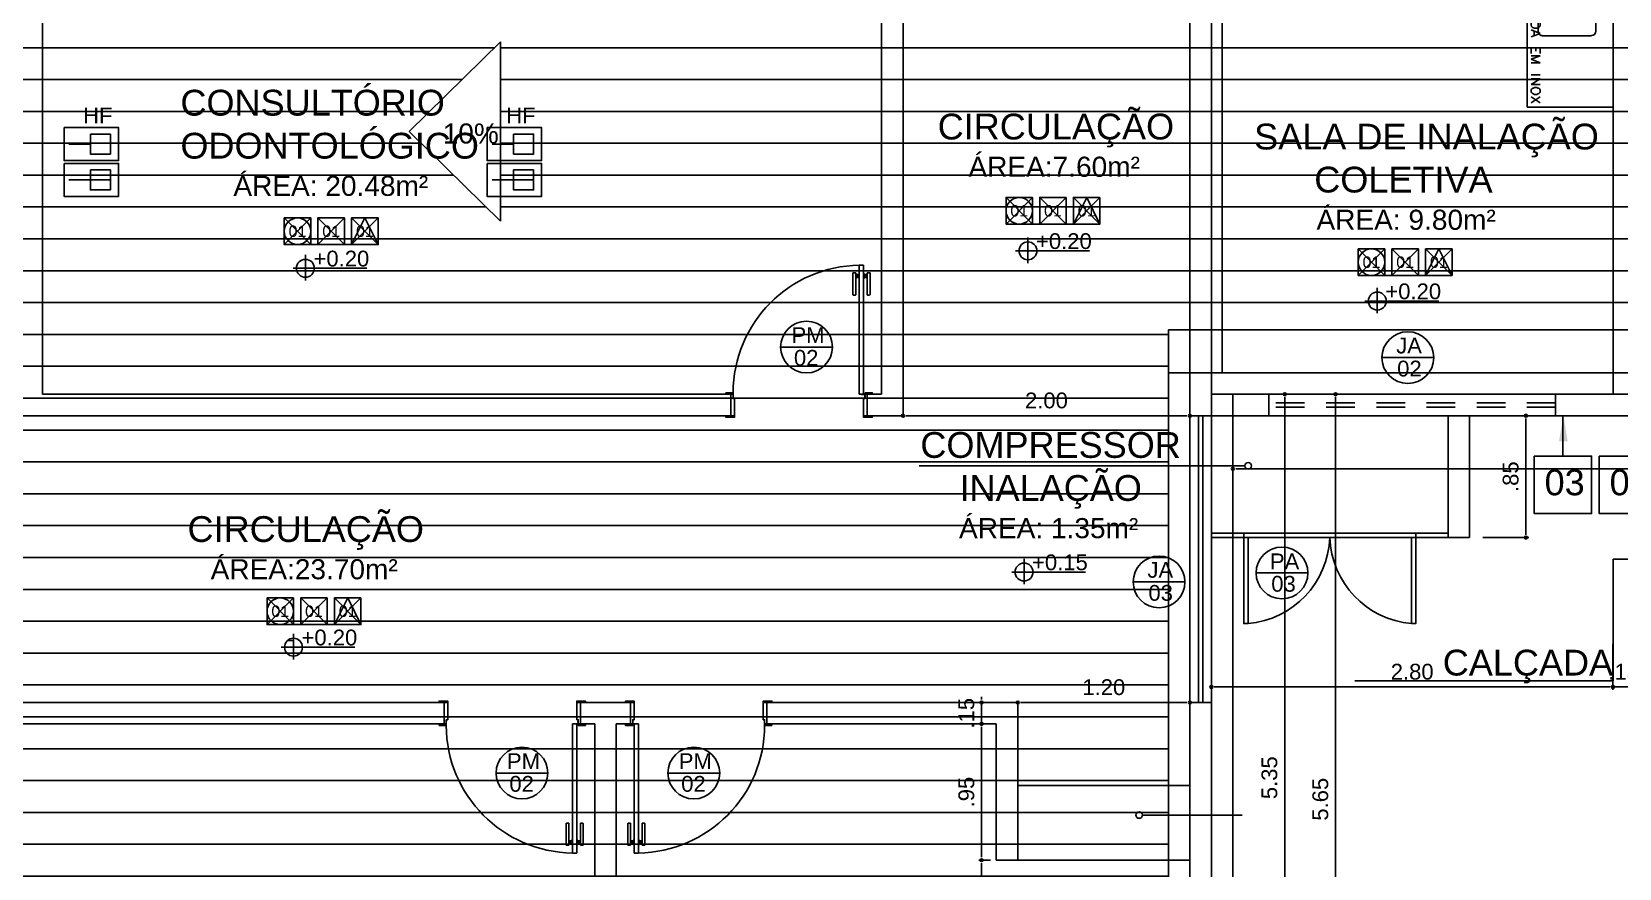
# Model space of a CAD drawing. Header units: millimetres. Extents: x 2125 to 3408, y 1171 to 1686.
# Drawn here: x 3364.25 to 3375.31, y 1522.27 to 1528.11 of the extents above; entities that cross this region are included whole.
import ezdxf
from ezdxf.enums import TextEntityAlignment as Align

# ---------------------------------------------------------------- set-up
doc = ezdxf.new("R2010")
doc.units = ezdxf.units.MM
doc.linetypes.add('CONTORNO_QUADRO_T', pattern=[0.35, 0.2, -0.15])
for name, color, linetype in [('APCOZ', 7, 'Continuous'), ('APCOZ-I', 251, 'Continuous'), ('at_Entity', 7, 'Continuous'), ('CALÇADA', 252, 'Continuous'), ('cobertura', 1, 'Continuous'), ('cotas', 7, 'Continuous'), ('ESQUADRIA', 3, 'Continuous'), ('ESQUADRIAS', 7, 'Continuous'), ('Esquadrias portas', 7, 'Continuous'), ('Esquadrias_Portas', 2, 'Continuous'), ('JANELA2', 1, 'Continuous'), ('LAYOUT', 7, 'Continuous'), ('Layout_Equipamentos', 7, 'Continuous'), ('PAREDE', 4, 'Continuous'), ('PAREDES', 4, 'Continuous'), ('RUFO', 3, 'Continuous'), ('TEXTO01', 7, 'Continuous'), ('TEXTO02', 3, 'Continuous'), ('TEXTO03', 2, 'Continuous'), ('TEXTO_ESP_FORRO', 62, 'Continuous'), ('TEXTO_ESP_PAREDES', 10, 'Continuous'), ('TEXTO_ESP_PISO', 150, 'Continuous'), ('TOMADAS DENTISTA', 7, 'Continuous')]:
    doc.layers.add(name, color=color, linetype=linetype)
doc.styles.add('ARIAL', font='sanss___.ttf')
doc.styles.add('ROMANS', font='arial.ttf')
doc.styles.get("Standard").update_dxf_attribs({"font": 'arial.ttf'})
doc.styles.add('TEXTO1', font='swissko.ttf', dxfattribs={"width": 0.6, "height": 0.1})
doc.dimstyles.new('ESCALA75', dxfattribs={"dimtxt": 0.11, "dimasz": 0.02, "dimexe": 0.02, "dimexo": 0.04, "dimgap": 0.05, "dimtad": 1, "dimzin": 4, "dimdsep": 46, "dimtxsty": 'ROMANS', "dimblk1": 'PPC', "dimblk2": 'PPC', "dimsah": 1, "dimcen": 0.02, "dimclrd": 7, "dimclre": 7, "dimclrt": 3, "dimazin": 1, "dimtfac": 1, "dimtix": 1, "dimtmove": 0, "dimatfit": 3, "dimldrblk": 'PPC', "dimfxl": 0, "dimtolj": 1, "dimtzin": 12, "dimarcsym": 0})
pattern_1 = [(0, (1004.02428, 690.56013), (7e-17, 0.22225), [])]

# ---------------------------------------------------------------- blocks, each defined once
blk = doc.blocks.new('P90_02')
at = {"layer": 'ESQUADRIAS', "color": 3, "linetype": 'Continuous'}
for p, q in [((-0.02, 0.77), (-0.02, 0.921)), ((0, 0.921), (0, 0.77)), ((0.023, 0.88), (0.023, 0.92)), ((0.057, 0.88), (0.057, 0.92)), ((0.08, 0.921), (0.08, 0.77)), ((0.1, 0.77), (0.1, 0.921)), ((-0.003, 0.767), (-0.017, 0.767)), ((0.083, 0.767), (0.097, 0.767))]:
    blk.add_line(p, q, dxfattribs=at)
at = {"layer": 'ESQUADRIAS', "color": 3}
for p, q in [((0, 0.921), (-0.02, 0.921)), ((0, 0.91), (0.023, 0.91)), ((0, 0.9), (0.023, 0.9)), ((0, 0.89), (0.023, 0.89)), ((0.023, 0.92), (0.025, 0.92)), ((0.057, 0.92), (0.055, 0.92)), ((0.08, 0.91), (0.057, 0.91)), ((0.08, 0.9), (0.057, 0.9)), ((0.08, 0.89), (0.057, 0.89)), ((0.08, 0.921), (0.1, 0.921)), ((0.023, 0.88), (0.025, 0.88)), ((0.057, 0.88), (0.055, 0.88))]:
    blk.add_line(p, q, dxfattribs=at)
at = {"layer": 'ESQUADRIAS', "color": 2}
for p, q in [((0.025, 0.075), (0.025, 0.975)), ((0.025, 0.975), (0.055, 0.975)), ((0.055, 0.975), (0.055, 0.075)), ((0.055, 0.075), (0.025, 0.075))]:
    blk.add_line(p, q, dxfattribs=at)
at = {"layer": 'ESQUADRIAS'}
for p, q in [((0.016, 0.059), (0.016, 0.062)), ((0.032, 0.074), (0.029, 0.074))]:
    blk.add_line(p, q, dxfattribs=at)
at = {"layer": 'ESQUADRIAS', "color": 3}
for points in [[(0.015, 0.085), (-0.035, 0.085), (-0.035, 0.075), (0.015, 0.075)], [(0.985, 0.085), (0.935, 0.085), (0.935, 0.075), (0.985, 0.075)], [(0.025, -0.075), (0, -0.075), (-0.035, -0.075), (-0.035, -0.085), (0.025, -0.085)], [(0.985, -0.075), (0.925, -0.075), (0.925, -0.085), (0.985, -0.085)]]:
    blk.add_lwpolyline(points, close=True, dxfattribs=at)
at = {"layer": 'ESQUADRIAS', "color": 2}
for points in [[(0.025, 0.045), (0.015, 0.045), (0.015, 0.075), (0, 0.075), (0, -0.075), (0.025, -0.075)], [(0.925, 0.045), (0.935, 0.045), (0.935, 0.075), (0.95, 0.075), (0.95, -0.075), (0.925, -0.075)]]:
    blk.add_lwpolyline(points, close=True, dxfattribs=at)
at = {"layer": 'ESQUADRIAS', "color": 1}
for points in [[(0.016, 0.071, -0.236068), (0.015, 0.073), (0.015, 0.07), (0.015, 0.05), (0.016, 0.05)], [(0.02, 0.074, 0.236068), (0.017, 0.075), (0.02, 0.075), (0.04, 0.075), (0.04, 0.074)]]:
    blk.add_lwpolyline(points, format="xyb", close=True, dxfattribs=at)
at = {"layer": 'ESQUADRIAS'}
for points in [[(0.017, 0.063), (0.016, 0.062), (0.016, 0.062)], [(0.017, 0.058), (0.016, 0.059), (0.016, 0.059)], [(0.017, 0.06), (0.017, 0.06), (0.017, 0.058), (0.017, 0.058), (0.017, 0.063), (0.017, 0.063), (0.017, 0.06), (0.017, 0.06)], [(0.028, 0.073), (0.029, 0.074), (0.029, 0.074)], [(0.03, 0.073), (0.03, 0.073), (0.033, 0.073), (0.033, 0.073), (0.028, 0.073), (0.028, 0.073), (0.03, 0.073), (0.03, 0.073)], [(0.033, 0.073), (0.032, 0.074), (0.032, 0.074)]]:
    blk.add_lwpolyline(points, dxfattribs=at)
at = {"layer": 'ESQUADRIAS', "color": 1}
blk.add_circle((0.017, 0.073), 0.0025, dxfattribs=at)
at = {"layer": 'ESQUADRIAS'}
blk.add_arc((0.043, 0.083), 0.892, 0.1295, 89.2231, dxfattribs=at)
at = {"layer": 'ESQUADRIAS', "color": 3, "linetype": 'Continuous'}
for centre, start, end in [((-0.017, 0.77), 180, 260.5377), ((-0.003, 0.77), 260.5377, 360), ((0.083, 0.77), 180, 279.4623), ((0.097, 0.77), 279.4623, 0)]:
    blk.add_arc(centre, 0.003, start, end, dxfattribs=at)
blk = doc.blocks.new('new block3')
at = {"layer": 'TEXTO01'}
h = blk.add_hatch(dxfattribs=at)
h.set_pattern_fill('ANGLE', color=256)
h.set_pattern_definition([(0, (-2256.878, -909.728), (0, 6.985), [5.08, -1.905]), (90, (-2256.878, -909.728), (-6.985, 4e-16), [5.08, -1.905])])
h.paths.add_polyline_path([(-0.056, 0.205), (-0.196, 0.205), (-0.196, 0.065), (-0.056, 0.065)])
for p, q in [((-0.196, 0.135), (-0.346, 0.135)), ((-0.056, -0.115), (-0.346, -0.115))]:
    blk.add_line(p, q, dxfattribs=at)
for points in [[(-0.38, 0.25), (-0.38, 0.02), (0, 0.02), (0, 0.25), (-0.38, 0.25)], [(-0.196, 0.205), (-0.196, 0.065), (-0.056, 0.065), (-0.056, 0.205), (-0.196, 0.205)], [(-0.38, 0), (-0.38, -0.23), (0, -0.23), (0, 0), (-0.38, 0)], [(-0.196, -0.045), (-0.196, -0.185), (-0.056, -0.185), (-0.056, -0.045), (-0.196, -0.045)]]:
    blk.add_lwpolyline(points, dxfattribs=at)
at = {"layer": 'TEXTO01', "ltscale": 0.0001, "insert": (-0.247, 0.389), "char_height": 0.11, "width": 0.33036, "attachment_point": 1, "style": 'TEXTO1'}
blk.add_mtext('{\\fSansSerif|b0|i0|c2|p2;\\W1;HF}', dxfattribs=at)
blk = doc.blocks.new('PPC')
at = {"color": 2}
blk.add_circle((0, 0), 0.5, dxfattribs=at)
blk = doc.blocks.new('*D1184')
at = {"layer": 'cotas', "color": 7, "lineweight": -2, "transparency": 16777216}
for p, q in [((3372.471, 1523.839), (3372.471, 1523.519)), ((3375.271, 1523.839), (3375.271, 1523.519)), ((3372.491, 1523.539), (3375.251, 1523.539))]:
    blk.add_line(p, q, dxfattribs=at)
at = {"layer": 'DEFPOINTS', "color": 0, "transparency": 16777216}
for p in [(3372.471, 1524.342), (3375.271, 1524.342), (3375.271, 1523.539)]:
    blk.add_point(p, dxfattribs=at)
at = {"layer": 'cotas', "color": 7, "lineweight": -2, "transparency": 16777216, "xscale": 0.02, "yscale": 0.02, "zscale": 0.02, "rotation": 180}
blk.add_blockref('PPC', (3372.471, 1523.539), dxfattribs=at)
at = {"layer": 'cotas', "color": 7, "lineweight": -2, "transparency": 16777216, "xscale": 0.02, "yscale": 0.02, "zscale": 0.02}
blk.add_blockref('PPC', (3375.271, 1523.539), dxfattribs=at)
at = {"layer": 'cotas', "color": 3, "transparency": 16777216, "insert": (3373.871, 1523.645), "char_height": 0.11, "attachment_point": 5, "style": 'ROMANS'}
blk.add_mtext('\\A1;2.80', dxfattribs=at)
blk = doc.blocks.new('*D1185')
at = {"layer": 'cotas', "color": 7, "lineweight": -2, "transparency": 16777216}
for p, q in [((3375.271, 1523.839), (3375.271, 1523.519)), ((3375.421, 1523.839), (3375.421, 1523.519)), ((3375.251, 1523.539), (3375.231, 1523.539)), ((3375.271, 1523.539), (3375.421, 1523.539)), ((3375.441, 1523.539), (3375.461, 1523.539))]:
    blk.add_line(p, q, dxfattribs=at)
at = {"layer": 'DEFPOINTS', "color": 0, "transparency": 16777216}
for p in [(3375.271, 1524.342), (3375.421, 1524.342), (3375.421, 1523.539)]:
    blk.add_point(p, dxfattribs=at)
at = {"layer": 'cotas', "color": 7, "lineweight": -2, "transparency": 16777216, "xscale": 0.02, "yscale": 0.02, "zscale": 0.02}
blk.add_blockref('PPC', (3375.271, 1523.539), dxfattribs=at)
at = {"layer": 'cotas', "color": 7, "lineweight": -2, "transparency": 16777216, "xscale": 0.02, "yscale": 0.02, "zscale": 0.02, "rotation": 180}
blk.add_blockref('PPC', (3375.421, 1523.539), dxfattribs=at)
at = {"layer": 'cotas', "color": 3, "transparency": 16777216, "insert": (3375.346, 1523.645), "char_height": 0.11, "attachment_point": 5, "style": 'ROMANS'}
blk.add_mtext('\\A1;.15', dxfattribs=at)
blk = doc.blocks.new('*D1234')
at = {"layer": 'cotas', "color": 7, "lineweight": -2, "transparency": 16777216}
for p, q in [((3370.869, 1523.451), (3370.869, 1523.471)), ((3370.842, 1523.431), (3370.889, 1523.431)), ((3370.869, 1523.431), (3370.869, 1523.281)), ((3370.842, 1523.281), (3370.889, 1523.281)), ((3370.869, 1523.261), (3370.869, 1523.241))]:
    blk.add_line(p, q, dxfattribs=at)
at = {"layer": 'DEFPOINTS', "color": 0, "transparency": 16777216}
for p in [(3370.802, 1523.431), (3370.802, 1523.281), (3370.869, 1523.281)]:
    blk.add_point(p, dxfattribs=at)
at = {"layer": 'cotas', "color": 7, "lineweight": -2, "transparency": 16777216, "xscale": 0.02, "yscale": 0.02, "zscale": 0.02}
for p, rotation in [((3370.869, 1523.431), 270), ((3370.869, 1523.281), 90)]:
    blk.add_blockref('PPC', p, dxfattribs=dict(at, rotation=rotation))
at = {"layer": 'cotas', "color": 3, "transparency": 16777216, "insert": (3370.763, 1523.356), "char_height": 0.11, "attachment_point": 5, "rotation": 90, "style": 'ROMANS'}
blk.add_mtext('\\A1;.15', dxfattribs=at)
blk = doc.blocks.new('*D1235')
at = {"layer": 'cotas', "color": 7, "lineweight": -2, "transparency": 16777216}
for p, q in [((3370.931, 1522.331), (3370.849, 1522.331)), ((3370.869, 1522.311), (3370.869, 1519.801)), ((3370.887, 1519.781), (3370.849, 1519.781))]:
    blk.add_line(p, q, dxfattribs=at)
at = {"layer": 'DEFPOINTS', "color": 0, "transparency": 16777216}
for p in [(3370.971, 1522.331), (3370.869, 1519.781), (3370.927, 1519.781)]:
    blk.add_point(p, dxfattribs=at)
at = {"layer": 'cotas', "color": 7, "lineweight": -2, "transparency": 16777216, "xscale": 0.02, "yscale": 0.02, "zscale": 0.02}
for p, rotation in [((3370.869, 1522.331), 90), ((3370.869, 1519.781), 270)]:
    blk.add_blockref('PPC', p, dxfattribs=dict(at, rotation=rotation))
at = {"layer": 'cotas', "color": 3, "transparency": 16777216, "insert": (3370.763, 1521.056), "char_height": 0.11, "attachment_point": 5, "rotation": 90, "style": 'ROMANS'}
blk.add_mtext('\\A1;2.55', dxfattribs=at)
blk = doc.blocks.new('*D1236')
at = {"layer": 'cotas', "color": 7, "lineweight": -2, "transparency": 16777216}
for p, q in [((3371.121, 1523.431), (3371.121, 1523.411)), ((3371.141, 1523.431), (3372.301, 1523.431)), ((3372.321, 1523.431), (3372.321, 1523.451))]:
    blk.add_line(p, q, dxfattribs=at)
at = {"layer": 'DEFPOINTS', "color": 0, "transparency": 16777216}
for p in [(3371.121, 1523.431), (3372.321, 1523.431), (3372.321, 1523.431)]:
    blk.add_point(p, dxfattribs=at)
at = {"layer": 'cotas', "color": 7, "lineweight": -2, "transparency": 16777216, "xscale": 0.02, "yscale": 0.02, "zscale": 0.02, "rotation": 180}
blk.add_blockref('PPC', (3371.121, 1523.431), dxfattribs=at)
at = {"layer": 'cotas', "color": 7, "lineweight": -2, "transparency": 16777216, "xscale": 0.02, "yscale": 0.02, "zscale": 0.02}
blk.add_blockref('PPC', (3372.321, 1523.431), dxfattribs=at)
at = {"layer": 'cotas', "color": 3, "transparency": 16777216, "insert": (3371.721, 1523.537), "char_height": 0.11, "attachment_point": 5, "style": 'ROMANS'}
blk.add_mtext('\\A1;1.20', dxfattribs=at)
blk = doc.blocks.new('*D1237')
at = {"layer": 'cotas', "color": 7, "lineweight": -2, "transparency": 16777216}
for p, q in [((3370.321, 1525.431), (3370.321, 1525.451)), ((3372.321, 1525.431), (3372.321, 1525.451)), ((3370.341, 1525.431), (3372.301, 1525.431))]:
    blk.add_line(p, q, dxfattribs=at)
at = {"layer": 'DEFPOINTS', "color": 0, "transparency": 16777216}
for p in [(3370.321, 1525.431), (3372.321, 1525.431), (3372.321, 1525.431)]:
    blk.add_point(p, dxfattribs=at)
at = {"layer": 'cotas', "color": 7, "lineweight": -2, "transparency": 16777216, "xscale": 0.02, "yscale": 0.02, "zscale": 0.02, "rotation": 180}
blk.add_blockref('PPC', (3370.321, 1525.431), dxfattribs=at)
at = {"layer": 'cotas', "color": 7, "lineweight": -2, "transparency": 16777216, "xscale": 0.02, "yscale": 0.02, "zscale": 0.02}
blk.add_blockref('PPC', (3372.321, 1525.431), dxfattribs=at)
at = {"layer": 'cotas', "color": 3, "transparency": 16777216, "insert": (3371.321, 1525.537), "char_height": 0.11, "attachment_point": 5, "style": 'ROMANS'}
blk.add_mtext('\\A1;2.00', dxfattribs=at)
blk = doc.blocks.new('new block17')
at = {"layer": 'APCOZ'}
for p, q in [((0.544, 0.759), (0.373, 0.759)), ((0.544, 0.739), (0.373, 0.739)), ((0.519, 0.672), (0.541, 0.672)), ((0.548, 0.735), (0.548, 0.67)), ((0.568, 0.735), (0.568, 0.665)), ((0.577, 0.665), (0.568, 0.665)), ((0.577, 0.665), (0.599, 0.676)), ((0.519, 0.622), (0.541, 0.622)), ((0.577, 0.63), (0.553, 0.63)), ((0.577, 0.63), (0.599, 0.619))]:
    blk.add_line(p, q, dxfattribs=at)
at = {"layer": 'APCOZ', "linetype": 'Continuous'}
for points in [[(0.519, 0.672, 0), (0.515, 0.672, 0), (0.512, 0.671, 0), (0.51, 0.668, 0), (0.507, 0.666, 0), (0.505, 0.662, 0), (0.503, 0.658, 0), (0.502, 0.654, 0), (0.502, 0.65, 0), (0.502, 0.645, 0), (0.502, 0.641, 0), (0.503, 0.636, 0), (0.505, 0.633, 0), (0.507, 0.629, 0), (0.51, 0.626, 0), (0.512, 0.624, 0), (0.515, 0.623, 0), (0.519, 0.622, 0)], [(0.548, 0.67, 0), (0.547, 0.671, 0), (0.545, 0.672, 0), (0.544, 0.672, 0), (0.542, 0.672, 0), (0.541, 0.672, 0)], [(0.541, 0.622, 0), (0.543, 0.623, 0), (0.546, 0.624, 0), (0.549, 0.625, 0), (0.551, 0.627, 0), (0.553, 0.63, 0)]]:
    blk.add_polyline3d(points, dxfattribs=at)
at = {"layer": 'APCOZ'}
for centre, radius, start, end in [((0.368, 0.749), 0.0112, 63.7208, 296.2792), ((0.558, 0.749), 0.0173, 125.4187, 144.5813), ((0.558, 0.749), 0.0173, 215.4187, 234.5813), ((0.558, 0.749), 0.0173, 54.5813, 125.4187), ((0.558, 0.749), 0.0173, 305.4187, 54.5813)]:
    blk.add_arc(centre, radius, start, end, dxfattribs=at)
at = {"layer": 'APCOZ-I'}
for p, q in [((0.373, 0.759), (0.368, 0.759)), ((0.373, 0.739), (0.368, 0.739)), ((0.562, 0.759), (0.544, 0.759)), ((0.562, 0.739), (0.544, 0.739)), ((0.568, 0.665), (0.553, 0.665)), ((0.577, 0.63), (0.577, 0.665)), ((0.533, 0.663), (0.554, 0.663)), ((0.533, 0.632), (0.554, 0.632))]:
    blk.add_line(p, q, dxfattribs=at)
at = {"layer": 'APCOZ-I', "linetype": 'Continuous'}
for points in [[(0.515, 0.628, 0), (0.518, 0.628, 0), (0.52, 0.63, 0), (0.522, 0.631, 0), (0.523, 0.634, 0), (0.525, 0.637, 0), (0.525, 0.641, 0), (0.526, 0.644, 0), (0.526, 0.648, 0), (0.526, 0.652, 0), (0.525, 0.656, 0), (0.524, 0.659, 0), (0.522, 0.662, 0), (0.521, 0.664, 0), (0.519, 0.666, 0), (0.517, 0.667, 0), (0.514, 0.667, 0), (0.512, 0.666, 0), (0.51, 0.664, 0), (0.509, 0.662, 0), (0.507, 0.659, 0), (0.506, 0.656, 0), (0.505, 0.652, 0), (0.505, 0.648, 0), (0.505, 0.644, 0), (0.505, 0.641, 0), (0.506, 0.637, 0), (0.508, 0.634, 0), (0.509, 0.631, 0), (0.511, 0.63, 0), (0.513, 0.628, 0), (0.515, 0.628, 0)], [(0.532, 0.664, 0), (0.53, 0.667, 0), (0.528, 0.669, 0), (0.525, 0.671, 0), (0.522, 0.672, 0), (0.519, 0.672, 0)], [(0.553, 0.665, 0), (0.552, 0.666, 0), (0.551, 0.667, 0), (0.55, 0.668, 0), (0.549, 0.669, 0), (0.548, 0.67, 0)], [(0.554, 0.664, 0), (0.554, 0.664, 0), (0.554, 0.664, 0), (0.554, 0.665, 0), (0.553, 0.665, 0), (0.553, 0.665, 0)], [(0.519, 0.622, 0), (0.522, 0.623, 0), (0.525, 0.624, 0), (0.527, 0.625, 0), (0.53, 0.628, 0), (0.532, 0.631, 0)], [(0.553, 0.63, 0), (0.553, 0.63, 0), (0.554, 0.63, 0), (0.554, 0.631, 0), (0.554, 0.631, 0), (0.554, 0.631, 0)]]:
    blk.add_polyline3d(points, dxfattribs=at)
at = {"layer": 'APCOZ-I'}
for centre, radius, start, end in [((0.368, 0.749), 0.01, 90, 270), ((0.435, 0.749), 0.0233, 334.5555, 25.4445), ((0.558, 0.749), 0.0173, 234.5813, 305.4187), ((0.558, 0.749), 0.0126, 232.2518, 127.7482), ((0.541, 0.749), 0.0233, 334.5555, 25.4445), ((0.648, 0.647), 0.0816, 167.5382, 192.4618), ((0.874, 0.647), 0.279, 174.3752, 185.6248), ((0.562, 0.647), 0.0335, 153.9749, 206.0251), ((0.531, 0.663), 0.002, 333.9749, 32.1559), ((0.531, 0.632), 0.002, 327.8441, 26.0251), ((0.607, 0.647), 0.0549, 164.3139, 195.6861), ((0.552, 0.663), 0.002, 344.314, 31.5675), ((0.552, 0.632), 0.002, 328.4325, 15.6861)]:
    blk.add_arc(centre, radius, start, end, dxfattribs=at)
at = {"layer": 'at_Entity', "color": 0}
for p, q in [((0, 0), (0, 1.498)), ((0.108, 0.999), (0.449, 0.999)), ((0.029, 0.864), (0.029, 0.891)), ((0.029, 0.891), (0.09, 0.891)), ((0.061, 0.864), (0.061, 0.891)), ((0.078, 0.529), (0.078, 0.969)), ((0.09, 0.891), (0.09, 0.864)), ((0.478, 0.759), (0.478, 0.969)), ((0.031, 0.855), (0.029, 0.864)), ((0.029, 0.836), (0.09, 0.813)), ((0.09, 0.813), (0.029, 0.79)), ((0.029, 0.775), (0.09, 0.775)), ((0.09, 0.775), (0.029, 0.733)), ((0.035, 0.851), (0.031, 0.855)), ((0.039, 0.849), (0.035, 0.851)), ((0.05, 0.849), (0.039, 0.849)), ((0.054, 0.851), (0.05, 0.849)), ((0.05, 0.828), (0.05, 0.798)), ((0.058, 0.855), (0.054, 0.851)), ((0.061, 0.864), (0.058, 0.855)), ((0.065, 0.855), (0.061, 0.864)), ((0.067, 0.851), (0.065, 0.855)), ((0.073, 0.849), (0.067, 0.851)), ((0.08, 0.849), (0.073, 0.849)), ((0.084, 0.851), (0.08, 0.849)), ((0.088, 0.855), (0.084, 0.851)), ((0.09, 0.864), (0.088, 0.855)), ((0.029, 0.733), (0.09, 0.733)), ((0.031, 0.701), (0.029, 0.695)), ((0.029, 0.695), (0.029, 0.682)), ((0.029, 0.682), (0.031, 0.676)), ((0.037, 0.705), (0.031, 0.701)), ((0.031, 0.676), (0.037, 0.669)), ((0.044, 0.709), (0.037, 0.705)), ((0.037, 0.669), (0.044, 0.667)), ((0.052, 0.712), (0.044, 0.709)), ((0.067, 0.712), (0.052, 0.712)), ((0.075, 0.709), (0.067, 0.712)), ((0.082, 0.705), (0.075, 0.709)), ((0.075, 0.667), (0.082, 0.669)), ((0.088, 0.701), (0.082, 0.705)), ((0.082, 0.669), (0.088, 0.676)), ((0.09, 0.695), (0.088, 0.701)), ((0.088, 0.676), (0.09, 0.682)), ((0.09, 0.682), (0.09, 0.695)), ((0.478, 0.529), (0.478, 0.739)), ((0.029, 0.654), (0.09, 0.631)), ((0.09, 0.631), (0.029, 0.608)), ((0.029, 0.593), (0.09, 0.593)), ((0.029, 0.572), (0.029, 0.593)), ((0.031, 0.563), (0.029, 0.572)), ((0.037, 0.557), (0.031, 0.563)), ((0.044, 0.555), (0.037, 0.557)), ((0.052, 0.551), (0.044, 0.555)), ((0.05, 0.646), (0.05, 0.616)), ((0.075, 0.555), (0.067, 0.551)), ((0.082, 0.557), (0.075, 0.555)), ((0.088, 0.563), (0.082, 0.557)), ((0.09, 0.572), (0.088, 0.563)), ((0.09, 0.593), (0.09, 0.572)), ((0.029, 0.54), (0.09, 0.515)), ((0.09, 0.515), (0.029, 0.491)), ((0.05, 0.53), (0.05, 0.5)), ((0.067, 0.551), (0.052, 0.551)), ((0.108, 0.499), (0.449, 0.499)), ((0.029, 0.415), (0.09, 0.415)), ((0.029, 0.415), (0.029, 0.375)), ((0.029, 0.358), (0.09, 0.358)), ((0.09, 0.358), (0.029, 0.335)), ((0.029, 0.335), (0.09, 0.31)), ((0.061, 0.415), (0.061, 0.39)), ((0.09, 0.415), (0.09, 0.375)), ((0.09, 0.31), (0.029, 0.31)), ((0.09, 0.225), (0.029, 0.225)), ((0.029, 0.199), (0.09, 0.199)), ((0.09, 0.199), (0.029, 0.159)), ((0.029, 0.159), (0.09, 0.159)), ((0.031, 0.125), (0.029, 0.119)), ((0.029, 0.119), (0.029, 0.108)), ((0.037, 0.132), (0.031, 0.125)), ((0.044, 0.134), (0.037, 0.132)), ((0.052, 0.138), (0.044, 0.134)), ((0.067, 0.138), (0.052, 0.138)), ((0.075, 0.134), (0.067, 0.138)), ((0.082, 0.132), (0.075, 0.134)), ((0.088, 0.125), (0.082, 0.132)), ((0.09, 0.119), (0.088, 0.125)), ((0.09, 0.108), (0.09, 0.119)), ((0.599, 0), (0, 0)), ((0.029, 0.108), (0.031, 0.102)), ((0.09, 0.073), (0.029, 0.03)), ((0.09, 0.03), (0.029, 0.073)), ((0.031, 0.102), (0.037, 0.096)), ((0.037, 0.096), (0.044, 0.094)), ((0.044, 0.094), (0.052, 0.089)), ((0.052, 0.089), (0.067, 0.089)), ((0.067, 0.089), (0.075, 0.094)), ((0.075, 0.094), (0.082, 0.096)), ((0.082, 0.096), (0.088, 0.102)), ((0.088, 0.102), (0.09, 0.108))]:
    blk.add_line(p, q, dxfattribs=at)
for centre, radius, start, end in [((0.107, 0.97), 0.0289, 88.5161, 181.4839), ((0.451, 0.972), 0.0273, 354.9724, 95.0276), ((0.329, 0.748), 0.0307, 90, 180), ((0.329, 0.748), 0.0307, 360, 90), ((0.329, 0.748), 0.0307, 180, 270), ((0.329, 0.748), 0.018, 90, 180), ((0.329, 0.748), 0.018, 180, 270), ((0.329, 0.748), 0.018, 360, 90), ((0.329, 0.748), 0.018, 270, 0), ((0.329, 0.748), 0.0307, 270, 0), ((0.107, 0.528), 0.0289, 178.5159, 271.4841), ((0.448, 0.53), 0.0307, 270, 0)]:
    blk.add_arc(centre, radius, start, end, dxfattribs=at)
blk = doc.blocks.new('Esp_Pis_Par_For_Esc100')
at = {"layer": 'DEFPOINTS'}
for p, q in [((0, 0.37), (0.37, 0)), ((0.37, 0.37), (0, 0)), ((0.47, 0.37), (0.84, 0)), ((0.84, 0.37), (0.47, 0)), ((0.94, 0.37), (1.31, 0)), ((1.31, 0.37), (0.94, 0)), ((0.47, 0), (0.37, 0)), ((0.94, 0), (0.84, 0))]:
    blk.add_line(p, q, dxfattribs=at)
for points in [[(0.37, 0.37), (0.37, 0), (0, 0), (0, 0.37)], [(1.31, 0.37), (1.31, 0), (0.94, 0), (0.94, 0.37)]]:
    blk.add_lwpolyline(points, close=True, dxfattribs=at)
at = {"layer": 'TEXTO_ESP_FORRO'}
blk.add_lwpolyline([(0.94, 0), (1.125, 0.37), (1.31, 0)], close=True, dxfattribs=at)
at = {"layer": 'TEXTO_ESP_PAREDES'}
blk.add_lwpolyline([(0.84, 0.37), (0.84, 0), (0.47, 0), (0.47, 0.37)], close=True, dxfattribs=at)
at = {"layer": 'TEXTO_ESP_PISO'}
blk.add_circle((0.185, 0.185), 0.185, dxfattribs=at)
at = {"layer": 'TEXTO_ESP_FORRO', "color": 3, "linetype": 'ByBlock', "style": 'ARIAL', "text_generation_flag": 6}
blk.add_attdef('FOR', text='', height=0.16, rotation=180, dxfattribs=at).set_placement((1.125, 0.185), align=Align.MIDDLE_CENTER)
at = {"layer": 'TEXTO_ESP_PAREDES', "color": 3, "linetype": 'ByBlock', "ltscale": 0.0001, "style": 'ARIAL', "text_generation_flag": 6}
blk.add_attdef('PAR', text='', height=0.16, rotation=180, dxfattribs=at).set_placement((0.655, 0.185), align=Align.MIDDLE_CENTER)
at = {"layer": 'TEXTO_ESP_PISO', "color": 3, "linetype": 'ByBlock', "style": 'ARIAL', "text_generation_flag": 6}
blk.add_attdef('PIS', text='', height=0.16, rotation=180, dxfattribs=at).set_placement((0.185, 0.185), align=Align.MIDDLE_CENTER)
blk = doc.blocks.new('*D1252')
at = {"layer": 'cotas', "color": 7, "lineweight": -2, "transparency": 16777216}
for p, q in [((3374.364, 1525.431), (3374.684, 1525.431)), ((3374.664, 1525.411), (3374.664, 1524.601)), ((3374.364, 1524.581), (3374.684, 1524.581))]:
    blk.add_line(p, q, dxfattribs=at)
at = {"layer": 'DEFPOINTS', "color": 0, "transparency": 16777216}
for p in [(3374.271, 1525.431), (3374.271, 1524.581), (3374.664, 1524.581)]:
    blk.add_point(p, dxfattribs=at)
at = {"layer": 'cotas', "color": 7, "lineweight": -2, "transparency": 16777216, "xscale": 0.02, "yscale": 0.02, "zscale": 0.02}
for p, rotation in [((3374.664, 1525.431), 90), ((3374.664, 1524.581), 270)]:
    blk.add_blockref('PPC', p, dxfattribs=dict(at, rotation=rotation))
at = {"layer": 'cotas', "color": 3, "transparency": 16777216, "insert": (3374.558, 1525.006), "char_height": 0.11, "attachment_point": 5, "rotation": 90, "style": 'ROMANS'}
blk.add_mtext('\\A1;.85', dxfattribs=at)
blk = doc.blocks.new('new block4')
at = {"layer": 'TEXTO01'}
h = blk.add_hatch(dxfattribs=at)
h.set_pattern_fill('ANGLE', color=256)
h.set_pattern_definition([(0, (-2260.456, -913.906), (0, 6.985), [5.08, -1.905]), (90, (-2260.456, -913.906), (-6.985, 4e-16), [5.08, -1.905])])
h.paths.add_polyline_path([(0, 0), (0, -0.062, 0.414214), (0.062, 0)])
h.paths.add_polyline_path([(0, 0), (0, 0.062, 0.414214), (-0.062, 0)])
for q in [(-0.086, 0), (0, 0.093), (0.429, 0), (0, -0.085)]:
    blk.add_line((0, 0), q, dxfattribs=at)
blk.add_circle((0, 0), 0.0624, dxfattribs=at)
blk = doc.blocks.new('*D1261')
at = {"layer": 'cotas', "color": 7, "lineweight": -2, "transparency": 16777216}
for p, q in [((3370.931, 1523.281), (3370.849, 1523.281)), ((3370.869, 1522.351), (3370.869, 1523.261)), ((3370.931, 1522.331), (3370.849, 1522.331))]:
    blk.add_line(p, q, dxfattribs=at)
at = {"layer": 'DEFPOINTS', "color": 0, "transparency": 16777216}
for p in [(3370.869, 1523.281), (3370.971, 1523.281), (3370.971, 1522.331)]:
    blk.add_point(p, dxfattribs=at)
at = {"layer": 'cotas', "color": 7, "lineweight": -2, "transparency": 16777216, "xscale": 0.02, "yscale": 0.02, "zscale": 0.02}
for p, rotation in [((3370.869, 1523.281), 90), ((3370.869, 1522.331), 270)]:
    blk.add_blockref('PPC', p, dxfattribs=dict(at, rotation=rotation))
at = {"layer": 'cotas', "color": 3, "transparency": 16777216, "insert": (3370.763, 1522.806), "char_height": 0.11, "attachment_point": 5, "rotation": 90, "style": 'ROMANS'}
blk.add_mtext('\\A1;.95', dxfattribs=at)
blk = doc.blocks.new('*D1333')
at = {"layer": 'cotas', "color": 7, "lineweight": -2, "transparency": 16777216}
for p, q in [((3372.683, 1525.581), (3373.003, 1525.581)), ((3372.983, 1520.251), (3372.983, 1525.561)), ((3372.683, 1520.231), (3373.003, 1520.231))]:
    blk.add_line(p, q, dxfattribs=at)
at = {"layer": 'DEFPOINTS', "color": 0, "transparency": 16777216}
for p in [(3372.621, 1525.581), (3372.983, 1525.581), (3372.171, 1520.231)]:
    blk.add_point(p, dxfattribs=at)
at = {"layer": 'cotas', "color": 7, "lineweight": -2, "transparency": 16777216, "xscale": 0.02, "yscale": 0.02, "zscale": 0.02}
for p, rotation in [((3372.983, 1525.581), 90), ((3372.983, 1520.231), 270)]:
    blk.add_blockref('PPC', p, dxfattribs=dict(at, rotation=rotation))
at = {"layer": 'cotas', "color": 3, "transparency": 16777216, "insert": (3372.876, 1522.906), "char_height": 0.11, "attachment_point": 5, "rotation": 90, "style": 'ROMANS'}
blk.add_mtext('\\A1;5.35', dxfattribs=at)
blk = doc.blocks.new('*D1286')
at = {"layer": 'cotas', "color": 7, "lineweight": -2, "transparency": 16777216}
for p, q in [((3373.037, 1525.581), (3373.357, 1525.581)), ((3373.337, 1525.561), (3373.337, 1519.951)), ((3373.037, 1519.931), (3373.357, 1519.931))]:
    blk.add_line(p, q, dxfattribs=at)
at = {"layer": 'DEFPOINTS', "color": 0, "transparency": 16777216}
for p in [(3372.67, 1525.581), (3372.52, 1519.931), (3373.337, 1519.931)]:
    blk.add_point(p, dxfattribs=at)
at = {"layer": 'cotas', "color": 7, "lineweight": -2, "transparency": 16777216, "xscale": 0.02, "yscale": 0.02, "zscale": 0.02}
for p, rotation in [((3373.337, 1525.581), 90), ((3373.337, 1519.931), 270)]:
    blk.add_blockref('PPC', p, dxfattribs=dict(at, rotation=rotation))
at = {"layer": 'cotas', "color": 3, "transparency": 16777216, "insert": (3373.231, 1522.756), "char_height": 0.11, "attachment_point": 5, "rotation": 90, "style": 'ROMANS'}
blk.add_mtext('\\A1;5.65', dxfattribs=at)
blk = doc.blocks.new('*D1334')
at = {"layer": 'cotas', "color": 7, "lineweight": -2, "transparency": 16777216}
for p, q in [((3372.621, 1525.36), (3372.621, 1525.04)), ((3382.771, 1525.36), (3382.771, 1525.04)), ((3372.641, 1525.06), (3382.751, 1525.06))]:
    blk.add_line(p, q, dxfattribs=at)
at = {"layer": 'DEFPOINTS', "color": 0, "transparency": 16777216}
for p in [(3372.621, 1525.581), (3382.771, 1525.581), (3382.771, 1525.06)]:
    blk.add_point(p, dxfattribs=at)
at = {"layer": 'cotas', "color": 7, "lineweight": -2, "transparency": 16777216, "xscale": 0.02, "yscale": 0.02, "zscale": 0.02, "rotation": 180}
blk.add_blockref('PPC', (3372.621, 1525.06), dxfattribs=at)
at = {"layer": 'cotas', "color": 7, "lineweight": -2, "transparency": 16777216, "xscale": 0.02, "yscale": 0.02, "zscale": 0.02}
blk.add_blockref('PPC', (3382.771, 1525.06), dxfattribs=at)
at = {"layer": 'cotas', "color": 3, "transparency": 16777216, "insert": (3377.696, 1525.166), "char_height": 0.11, "attachment_point": 5, "style": 'ROMANS'}
blk.add_mtext('\\A1;10.15', dxfattribs=at)

msp = doc.modelspace()

# ---------------------------------------------------------------- hatches: boundary and pattern name
at = {"layer": 'cobertura'}
h = msp.add_hatch(dxfattribs=at)
h.set_pattern_fill('ANSI31', color=256, scale=0.07, angle=315)
h.set_pattern_definition(pattern_1)
h.paths.add_polyline_path([(3367.5144, 1528.038), (3367.5144, 1526.7881), (3366.8783, 1527.413)], flags=16)
h.paths.add_polyline_path([(3367.0618, 1527.2573), (3367.5061, 1527.2573), (3367.5061, 1527.541), (3367.0618, 1527.541)], flags=8)
h.paths.add_polyline_path([(3366.4123, 1531.481), (3369.6214, 1531.481), (3369.6214, 1529.731), (3366.4123, 1529.731)])
h.paths.add_polyline_path([(3364.8714, 1529.731), (3364.8714, 1531.481), (3366.4123, 1531.481), (3366.4123, 1529.731)])
h.paths.add_polyline_path([(3366.4123, 1532.6166), (3366.4123, 1534.231), (3369.6214, 1534.231), (3369.6214, 1532.6166)])
h.paths.add_polyline_path([(3372.5464, 1534.731), (3363.8714, 1534.731), (3363.8714, 1528.831), (3359.4714, 1528.831), (3359.4714, 1526.131), (3361.0214, 1526.131), (3361.0214, 1523.031), (3359.4714, 1523.031), (3359.4714, 1520.231), (3372.1714, 1520.231), (3372.1714, 1526.031), (3372.5464, 1526.031)])
h.paths.add_polyline_path([(3364.8714, 1534.231), (3366.4123, 1534.231), (3366.4123, 1532.6166), (3364.8714, 1532.6166)])
h = msp.add_hatch(dxfattribs=at)
h.set_pattern_fill('ANSI31', color=256, scale=0.07, angle=315)
h.set_pattern_definition(pattern_1)
h.paths.add_polyline_path([(3372.5464, 1526.031), (3382.6714, 1526.031), (3382.6714, 1534.731), (3372.5464, 1534.731)])
h.paths.add_polyline_path([(3376.9328, 1530.9554), (3377.569, 1530.3305), (3376.9328, 1529.7055)], flags=16)
h.paths.add_polyline_path([(3376.9772, 1530.1942), (3377.4215, 1530.1942), (3377.4215, 1530.478), (3376.9772, 1530.478)], flags=8)
at = {"layer": 'TEXTO01'}
h = msp.add_hatch(dxfattribs=at)
h.set_pattern_fill('ANGLE', color=256)
h.set_pattern_definition([(0, (1087.5695, 642.476), (0, 6.985), [5.08, -1.905]), (90, (1087.5695, 642.476), (-6.985, 4e-16), [5.08, -1.905])])
h.paths.add_polyline_path([(3372.7498, 1525.0814, 1), (3372.7041, 1525.0814, 1)])
h = msp.add_hatch(dxfattribs=at)
h.set_pattern_fill('ANGLE', color=256)
h.set_pattern_definition([(0, (1086.811, 640.0404), (0, 6.985), [5.08, -1.905]), (90, (1086.811, 640.0404), (-6.985, 4e-16), [5.08, -1.905])])
h.paths.add_polyline_path([(3371.9909, 1522.6459, 1), (3371.9453, 1522.6459, 1)])

# ---------------------------------------------------------------- linework, layer by layer
for p, q in [((3372.5464, 1526.031), (3372.5464, 1534.731)), ((3366.8783, 1527.413), (3367.5144, 1528.038)), ((3367.5144, 1528.038), (3367.5144, 1526.7881)), ((3366.8783, 1527.413), (3367.5144, 1526.7881)), ((3367.5144, 1526.7881), (3367.5144, 1527.413)), ((3374.9218, 1525.1491), (3374.9218, 1525.431)), ((3374.1214, 1524.611), (3372.4714, 1524.611)), ((3374.1214, 1524.581), (3372.4714, 1524.581)), ((3372.6866, 1522.6457), (3371.9909, 1522.6457))]:
    msp.add_line(p, q)
at = {"linetype": 'Continuous'}
for p, q in [((3372.3214, 1522.851), (3371.1214, 1522.851)), ((3372.3214, 1522.331), (3370.9714, 1522.331))]:
    msp.add_line(p, q, dxfattribs=at)
for points in [[(3374.7218, 1525.1491), (3375.1218, 1525.1491), (3375.1218, 1524.7491), (3374.7218, 1524.7491)], [(3375.175, 1525.1491), (3375.575, 1525.1491), (3375.575, 1524.7491), (3375.175, 1524.7491)]]:
    msp.add_lwpolyline(points, close=True)
at = {"layer": 'CALÇADA', "linetype": 'Continuous'}
for p, q in [((3381.6214, 1524.431), (3375.2714, 1524.431)), ((3375.2714, 1523.581), (3375.2714, 1524.431)), ((3373.4714, 1523.581), (3375.2714, 1523.581))]:
    msp.add_line(p, q, dxfattribs=at)
at = {"layer": 'ESQUADRIA', "linetype": 'CONTORNO_QUADRO_T'}
for p, q in [((3374.8714, 1525.521), (3372.8714, 1525.521)), ((3374.8714, 1525.491), (3372.8714, 1525.491))]:
    msp.add_line(p, q, dxfattribs=at)
at = {"layer": 'ESQUADRIA'}
for p, q in [((3372.3814, 1525.431), (3372.3814, 1523.431)), ((3372.4114, 1525.431), (3372.4114, 1523.431))]:
    msp.add_line(p, q, dxfattribs=at)
at = {"layer": 'Esquadrias portas'}
for centre, start, end in [((3372.6717, 1524.6037), 275.01546, 357.92214), ((3373.921, 1524.6037), 182.07786, 264.98454)]:
    msp.add_arc(centre, 0.6251, start, end, dxfattribs=at)
at = {"layer": 'Esquadrias_Portas'}
for p, q in [((3372.6964, 1524.581), (3372.6964, 1524.611)), ((3373.8964, 1524.581), (3373.8964, 1524.611))]:
    msp.add_line(p, q, dxfattribs=at)
for points in [[(3372.7264, 1524.581), (3372.7264, 1523.981), (3372.6964, 1523.981), (3372.6964, 1524.581), (3372.7264, 1524.581)], [(3373.8964, 1524.581), (3373.8964, 1523.981), (3373.8664, 1523.981), (3373.8664, 1524.581), (3373.8964, 1524.581)]]:
    msp.add_lwpolyline(points, dxfattribs=at)
at = {"layer": 'JANELA2'}
for p, q in [((3372.8714, 1525.581), (3372.8714, 1525.431)), ((3374.8714, 1525.581), (3374.8714, 1525.431)), ((3372.3214, 1523.431), (3372.3214, 1525.431)), ((3372.4714, 1523.431), (3372.4714, 1525.431))]:
    msp.add_line(p, q, dxfattribs=at)
at = {"layer": 'LAYOUT'}
msp.add_solid([(3374.895, 1525.2532), (3374.925, 1525.4332), (3374.955, 1525.2532)], dxfattribs=at)
at = {"layer": 'PAREDE'}
for p, q in [((3370.3214, 1529.231), (3370.3214, 1525.431)), ((3364.3214, 1529.081), (3364.3214, 1525.581)), ((3370.1714, 1529.081), (3370.1714, 1525.581))]:
    msp.add_line(p, q, dxfattribs=at)
at = {"layer": 'PAREDE', "linetype": 'Continuous'}
for p, q in [((3372.3214, 1529.231), (3372.3214, 1525.431)), ((3372.4714, 1529.081), (3372.4714, 1525.581)), ((3375.2714, 1529.081), (3375.2714, 1525.581)), ((3369.0864, 1525.581), (3364.3214, 1525.581)), ((3370.1714, 1525.581), (3370.1064, 1525.581)), ((3375.2714, 1525.581), (3372.4714, 1525.581)), ((3369.0864, 1525.431), (3364.1714, 1525.431)), ((3370.3214, 1525.431), (3370.1064, 1525.431)), ((3382.6214, 1525.431), (3372.3214, 1525.431)), ((3374.1214, 1524.581), (3374.1214, 1525.431)), ((3374.2714, 1524.581), (3374.2714, 1525.431)), ((3374.1214, 1524.581), (3374.2714, 1524.581)), ((3367.0864, 1523.431), (3361.5564, 1523.431)), ((3368.3864, 1523.431), (3368.1064, 1523.431)), ((3371.1214, 1523.431), (3369.4064, 1523.431)), ((3371.1214, 1523.431), (3371.1214, 1522.331)), ((3372.3214, 1523.431), (3372.3214, 1519.781)), ((3372.3214, 1523.431), (3372.4714, 1523.431)), ((3372.4714, 1523.431), (3372.4714, 1519.631)), ((3367.0864, 1523.281), (3361.5564, 1523.281)), ((3368.1714, 1523.281), (3368.1064, 1523.281)), ((3368.1714, 1523.281), (3368.1714, 1519.781)), ((3368.3214, 1523.281), (3368.3214, 1519.781)), ((3368.3864, 1523.281), (3368.3214, 1523.281)), ((3370.9714, 1523.281), (3369.4064, 1523.281)), ((3370.9714, 1523.281), (3370.9714, 1522.331))]:
    msp.add_line(p, q, dxfattribs=at)
at = {"layer": 'PAREDES'}
msp.add_lwpolyline([(3372.6214, 1519.781), (3358.9214, 1519.781), (3358.9214, 1523.581), (3360.4714, 1523.581), (3360.4714, 1525.581), (3358.9214, 1525.581), (3358.9214, 1529.381), (3363.1714, 1529.381), (3363.3214, 1529.381), (3363.3214, 1535.181), (3403.7214, 1535.181), (3403.7214, 1525.981), (3400.8714, 1525.981), (3400.8714, 1527.431), (3391.9214, 1527.431), (3391.9214, 1519.781), (3382.7714, 1519.781), (3382.7714, 1525.581), (3372.6214, 1525.581), (3372.6214, 1519.781)], dxfattribs=at)
msp.add_lwpolyline([(3372.4714, 1519.931), (3359.0714, 1519.931), (3359.0714, 1523.431), (3360.6214, 1523.431), (3360.6214, 1525.731), (3359.0714, 1525.731), (3359.0714, 1529.231), (3363.1714, 1529.231), (3363.4714, 1529.231), (3363.4714, 1535.031), (3403.5714, 1535.031), (3403.5714, 1526.131), (3401.0214, 1526.131), (3401.0214, 1527.581), (3391.7714, 1527.581), (3391.7714, 1519.931), (3382.9214, 1519.931), (3382.9214, 1525.731), (3372.4714, 1525.731)], close=True, dxfattribs=at)
at = {"layer": 'RUFO'}
for p, q in [((3372.1714, 1520.231), (3372.1714, 1526.031)), ((3372.1714, 1526.031), (3382.6714, 1526.031)), ((3372.5464, 1525.731), (3372.5464, 1526.031)), ((3372.1714, 1525.731), (3372.4714, 1525.731))]:
    msp.add_line(p, q, dxfattribs=at)
at = {"layer": 'TEXTO01'}
for p, q in [((3369.4678, 1525.9104), (3369.8286, 1525.9104)), ((3373.6603, 1525.8362), (3374.0211, 1525.8362)), ((3372.7041, 1525.0812), (3370.4327, 1525.0812)), ((3371.926, 1524.2717), (3372.2868, 1524.2717)), ((3372.7829, 1524.3347), (3373.1437, 1524.3347)), ((3367.4839, 1522.939), (3367.8447, 1522.939)), ((3368.6819, 1522.939), (3369.0427, 1522.939))]:
    msp.add_line(p, q, dxfattribs=at)
for centre, radius in [((3369.6482, 1525.9104), 0.1804), ((3373.8407, 1525.8362), 0.1804), ((3372.727, 1525.0814), 0.0228), ((3372.9633, 1524.3347), 0.1804), ((3372.1064, 1524.2717), 0.1804), ((3367.6643, 1522.939), 0.1804), ((3368.8623, 1522.939), 0.1804), ((3371.9681, 1522.6459), 0.0228)]:
    msp.add_circle(centre, radius, dxfattribs=at)

# ---------------------------------------------------------------- block references
at = {"layer": 'ESQUADRIAS', "xscale": -1}
msp.add_blockref('P90_02', (3370.0714, 1525.506), dxfattribs=at)
at = {"layer": 'ESQUADRIAS', "rotation": 180}
msp.add_blockref('P90_02', (3368.0714, 1523.356), dxfattribs=at)
at = {"layer": 'ESQUADRIAS', "xscale": -1, "rotation": 180}
msp.add_blockref('P90_02', (3368.4214, 1523.356), dxfattribs=at)
at = {"layer": 'Layout_Equipamentos'}
msp.add_blockref('new block17', (3374.6725, 1527.5828), dxfattribs=at)
at = {"layer": 'TEXTO01'}
for p in [(3371.1921, 1526.5812), (3366.1544, 1526.4594), (3373.6277, 1526.2308), (3371.1647, 1524.3409), (3366.0709, 1523.8164)]:
    msp.add_blockref('new block4', p, dxfattribs=at)
at = {"layer": 'TEXTO02', "xscale": 0.5, "yscale": 0.5, "zscale": 0.5}
for p in [(3371.0391, 1526.7683), (3366.0069, 1526.6253), (3373.4946, 1526.4099), (3365.8866, 1523.9748)]:
    msp.add_blockref('Esp_Pis_Par_For_Esc100', p, dxfattribs=at).add_auto_attribs({'PIS': '01', 'PAR': '01', 'FOR': '01'})
at = {"layer": 'TOMADAS DENTISTA'}
for p in [(3364.8514, 1527.191), (3367.8014, 1527.191)]:
    msp.add_blockref('new block3', p, dxfattribs=at)

# ---------------------------------------------------------------- texts
at = {"layer": 'cotas', "ltscale": 0.0001, "char_height": 0.11, "width": 0.503613, "attachment_point": 1, "style": 'TEXTO1'}
for s, insert in [('\\pi0.06832;{\\fSansSerif|b0|i0|c2|p2;\\W1;+0.20}', (3371.1801, 1526.7041)), ('\\pi0.06832;{\\fSansSerif|b0|i0|c2|p2;\\W1;+0.20}', (3366.1425, 1526.5823)), ('\\pi0.06832;{\\fSansSerif|b0|i0|c2|p2;\\W1;+0.20}', (3373.6157, 1526.3536)), ('\\pi0.06779;{\\fSansSerif|b0|i0|c2|p2;\\W1;+0.15}', (3371.1528, 1524.4637)), ('\\pi0.06832;{\\fSansSerif|b0|i0|c2|p2;\\W1;+0.20}', (3366.0589, 1523.9392))]:
    msp.add_mtext(s, dxfattribs=dict(at, insert=insert))
at = {"layer": 'TEXTO01', "ltscale": 0.0001, "char_height": 0.11, "width": 0.330365, "attachment_point": 1, "style": 'TEXTO1'}
for s, insert in [('{\\fSansSerif|b0|i0|c2|p2;\\W1;PM}', (3369.5434, 1526.0483)), ('{\\fSansSerif|b0|i0|c2|p2;\\W1;02}', (3369.5605, 1525.8899)), ('{\\fSansSerif|b0|i0|c2|p2;\\W1;JA}', (3373.7596, 1525.9757)), ('{\\fSansSerif|b0|i0|c2|p2;\\W1;02}', (3373.7664, 1525.8151)), ('{\\fSansSerif|b0|i0|c2|p2;\\W1;PA}', (3372.879, 1524.4703)), ('{\\fSansSerif|b0|i0|c2|p2;\\W1;JA}', (3372.0253, 1524.4111)), ('{\\fSansSerif|b0|i0|c2|p2;\\W1;03}', (3372.0321, 1524.2505)), ('{\\fSansSerif|b0|i0|c2|p2;\\W1;03}', (3372.8886, 1524.3138)), ('{\\fSansSerif|b0|i0|c2|p2;\\W1;PM}', (3367.5595, 1523.0769)), ('{\\fSansSerif|b0|i0|c2|p2;\\W1;PM}', (3368.7575, 1523.0769)), ('{\\fSansSerif|b0|i0|c2|p2;\\W1;02}', (3367.5766, 1522.9184)), ('{\\fSansSerif|b0|i0|c2|p2;\\W1;02}', (3368.7746, 1522.9184))]:
    msp.add_mtext(s, dxfattribs=dict(at, insert=insert))
at = {"layer": 'TEXTO02', "ltscale": 0.0001, "char_height": 0.18, "attachment_point": 1}
for s, insert in [('03', (3374.7943, 1525.0562)), ('05', (3375.2475, 1525.0562))]:
    msp.add_mtext(s, dxfattribs=dict(at, insert=insert))
at = {"layer": 'TEXTO03', "ltscale": 0.0001, "char_height": 0.12, "attachment_point": 1, "style": 'TEXTO1'}
for s, insert, width in [('{\\fSansSerif|b0|i0|c2|p2;\\H1.5x;\\W1;\\C2;CONSULTÓRIO\\PODONTOLÓGICO\\P\\pi0.36929;\\H0.77777x;\\C3;ÁREA: 20.48m²}', (3365.2829, 1527.7046), 2.067309), ('\\pi-0.0659;{\\fSansSerif|b0|i0|c2|p2;\\H1.5x;\\W1;\\C2;CIRCULAÇÃO\\P\\pi0.14883;\\H0.77777x;\\C3;ÁREA:7.60m²}', (3370.6286, 1527.538), 1.466226), ('\\pi1.1854;{\\fSansSerif|b0|i0|c2|p2;\\H1.1667x;\\W1;\\C3;10%}', (3365.9262, 1527.4697), 3.592802), ('{\\fSansSerif|b0|i0|c2|p2;\\H1.5x;\\W1;\\C2;SALA DE INALAÇÃO\\P      COLETIVA\\P\\H0.77777x;\\C3;        ÁREA: 9.80m²}', (3372.7692, 1527.4682), 2.650696), ('\\pi0.91591;{\\fSansSerif|b0|i0|c2|p2;\\H1.5x;\\W1;\\C2;COMPRESSOR \\P\\pi1.1889;INALAÇÃO\\P\\pi1.1854;\\H0.7778x;\\C3;ÁREA: 1.35m²}', (3369.526, 1525.3172), 3.592802), ('\\pi-0.0659;{\\fSansSerif|b0|i0|c2|p2;\\H1.5x;\\W1;\\C2;CIRCULAÇÃO\\P\\pi0.095437;\\H0.77777x;\\C3;ÁREA:23.70m²}', (3365.3983, 1524.7305), 1.466226), ('\\pi0.36929;{\\fSansSerif|b0|i0|c2|p2;\\H1.5x;\\W1;\\C2;CALÇADA}', (3373.7151, 1523.799), 2.067309)]:
    msp.add_mtext(s, dxfattribs=dict(at, insert=insert, width=width))

# ---------------------------------------------------------------- dimensions: what is measured, and where the dimension line sits
at = {"layer": 'cotas'}
for base, p1, p2, picture, middle in [((3372.3214, 1525.431), (3370.3214, 1525.431), (3372.3214, 1525.431), '*D1237', (3371.3214, 1525.5372)), ((3382.7714, 1525.0599), (3372.6214, 1525.581), (3382.7714, 1525.581), '*D1334', (3377.6964, 1525.166)), ((3375.2714, 1523.5392), (3372.4714, 1524.3421), (3375.2714, 1524.3421), '*D1184', (3373.8714, 1523.6454)), ((3372.3214, 1523.431), (3371.1214, 1523.431), (3372.3214, 1523.431), '*D1236', (3371.7214, 1523.5372))]:
    dim = msp.add_linear_dim(base=base, p1=p1, p2=p2, dimstyle='ESCALA75', dxfattribs=at)
    dim.commit()
    dim.dimension.update_dxf_attribs({"geometry": picture, "text_midpoint": middle})
for base, p1, p2, picture, middle in [((3372.9826, 1525.581), (3372.1714, 1520.231), (3372.6214, 1525.581), '*D1333', (3372.8764, 1522.906)), ((3373.3368, 1519.931), (3372.6695, 1525.581), (3372.5195, 1519.931), '*D1286', (3373.2306, 1522.756)), ((3374.664, 1524.581), (3374.2714, 1525.431), (3374.2714, 1524.581), '*D1252', (3374.5578, 1525.006)), ((3370.8694, 1523.281), (3370.8016, 1523.431), (3370.8016, 1523.281), '*D1234', (3370.7633, 1523.356)), ((3370.8694, 1523.281), (3370.9714, 1522.331), (3370.9714, 1523.281), '*D1261', (3370.7633, 1522.806))]:
    dim = msp.add_linear_dim(base=base, p1=p1, p2=p2, angle=90, dimstyle='ESCALA75', dxfattribs=at)
    dim.commit()
    dim.dimension.update_dxf_attribs({"geometry": picture, "text_midpoint": middle})
dim = msp.add_linear_dim(base=(3375.4214, 1523.5392), p1=(3375.2714, 1524.3421), p2=(3375.4214, 1524.3421), dimstyle='ESCALA75', override={"dimtmove": 1}, dxfattribs=at)
dim.commit()
dim.dimension.update_dxf_attribs({"geometry": '*D1185', "text_midpoint": (3375.3464, 1523.6454)})
dim = msp.add_linear_dim(base=(3370.8694, 1519.781), p1=(3370.9714, 1522.331), p2=(3370.927, 1519.781), angle=90, dimstyle='ESCALA75', override={"dimtmove": 1}, dxfattribs=at)
dim.commit()
dim.dimension.update_dxf_attribs({"geometry": '*D1235', "text_midpoint": (3370.7633, 1521.056)})

doc.saveas('drawing.dxf')
